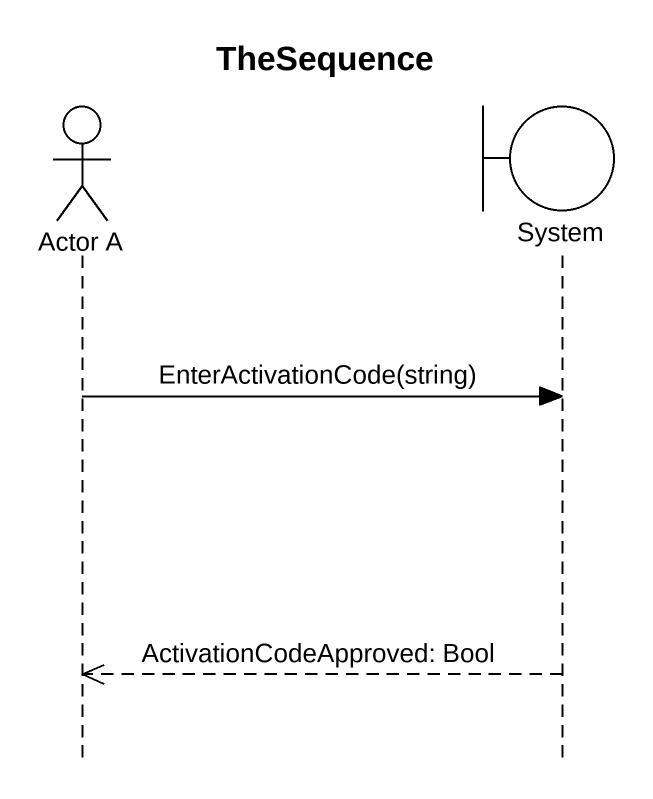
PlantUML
@startuml
title TheSequence
hide footbox
actor "Actor A" as Actor_A
boundary System

Actor_A -> System : EnterActivationCode(string)
System -->> Actor_A : ActivationCodeApproved: Bool
@enduml
